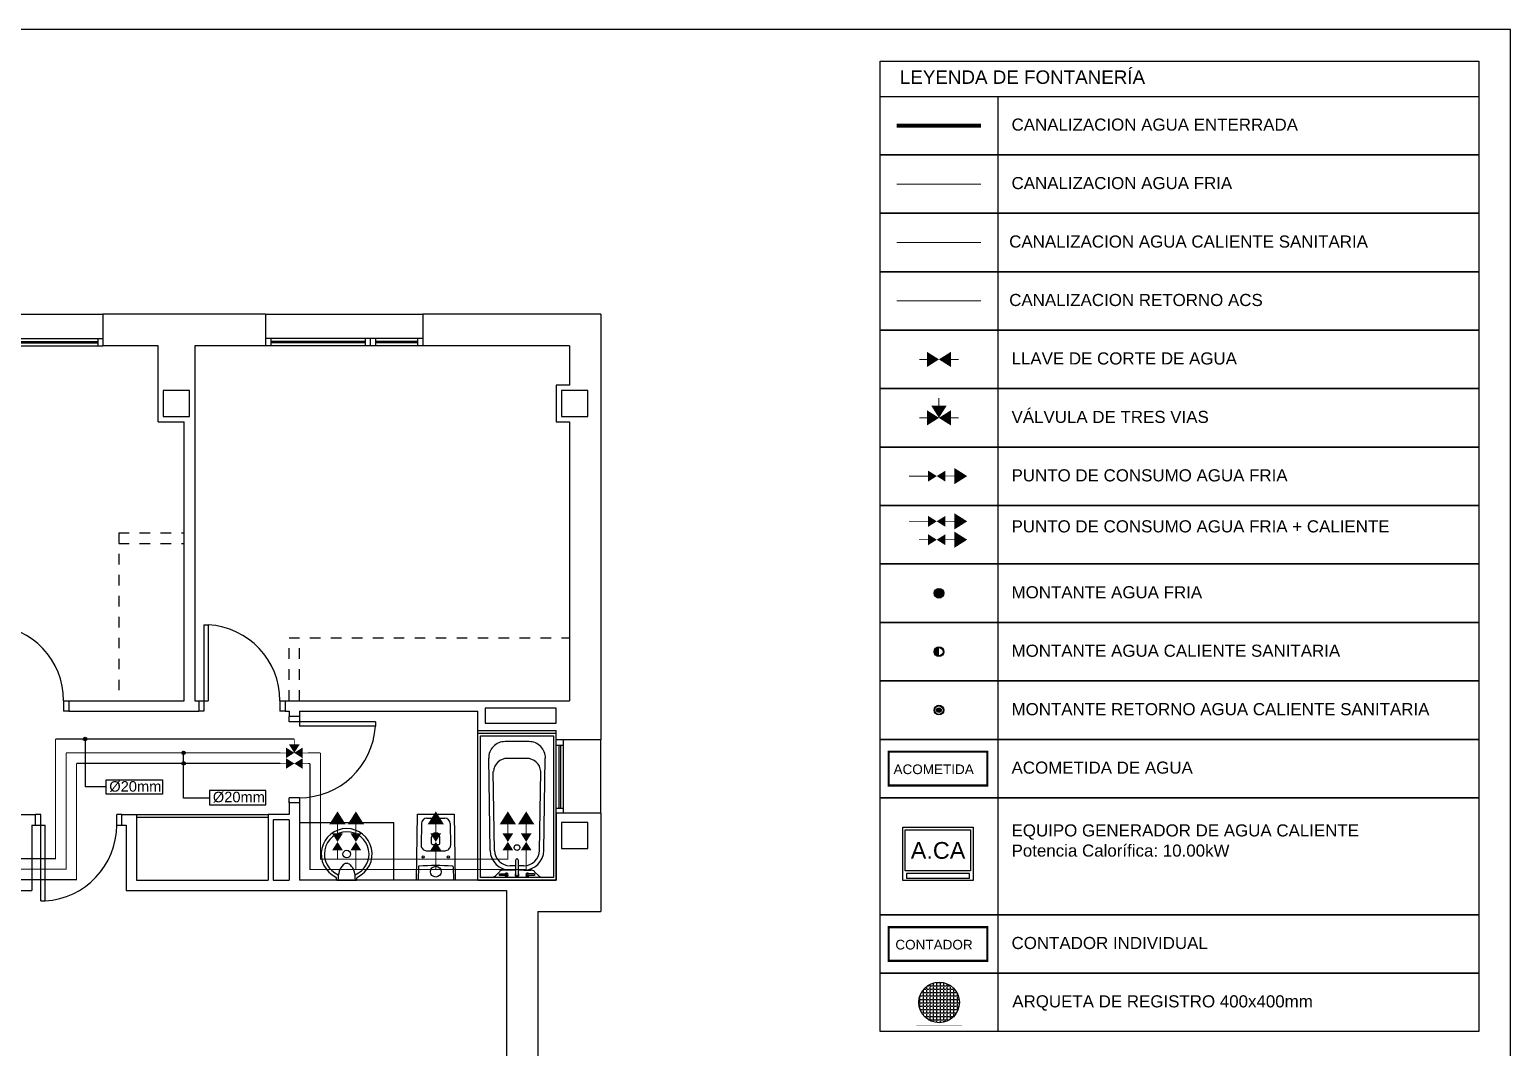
# Model space of a CAD drawing. Header units: millimetres. Extents: x 441156 to 441876, y 4514765 to 4515211.
# Drawn here: x 441448.98 to 441463.11, y 4515176.88 to 4515186.58 of the extents above; entities that cross this region are included whole.
import ezdxf

# ---------------------------------------------------------------- set-up
doc = ezdxf.new("R2010")
doc.units = ezdxf.units.MM
for name, pattern in [('CONTINUA', [0]), ('DASHED', [0.75, 0.5, -0.25]), ('RAYITAS', [0.375, 0.25, -0.125])]:
    doc.linetypes.add(name, pattern=pattern)
doc.layers.add('01_cartela', color=6, linetype='Continuous', plot=False)
for name, color, linetype in [('01_mono PRIMERA', 2, 'Continuous'), ('01_proyección', 4, 'RAYITAS'), ('01_textos', 7, 'Continuous'), ('CALEFAC_NOTAS', 7, 'Continuous'), ('INGIN CLIMATIZACION TEXTO', 7, 'Continuous'), ('INGIN FONTANERIA ACS', 10, 'Continuous'), ('INGIN FONTANERIA AGUA FRIA', 150, 'Continuous'), ('INGIN FONTANERIA MAQUINAS', 7, 'Continuous'), ('INGIN FONTANERIA TEXTO', 7, 'Continuous'), ('INGIN SANEAMIENTO TEXTO', 7, 'Continuous'), ('INGIN TEXTO', 7, 'Continuous')]:
    doc.layers.add(name, color=color, linetype=linetype)
doc.styles.add('Estilo1', font='swissel.ttf')
doc.styles.add('NIEVES2', font='sanss___.ttf')

# ---------------------------------------------------------------- blocks, each defined once
blk = doc.blocks.new('A$C065C7C63')
at = {"layer": '01_mono PRIMERA', "color": 254}
for p, q in [((12.057, 13.1, 0), (13.557, 13.1, 0)), ((15.107, 13.1, 0), (13.557, 13.1, 0)), ((13.557, 13.1, 0), (13.557, 12.8, 0)), ((15.107, 13.1, 0), (15.107, 12.8, 0)), ((15.107, 13.1, 0), (16.607, 13.1, 0)), ((16.607, 13.1, 0), (16.607, 12.8, 0)), ((18.307, 13.1, 0), (16.607, 13.1, 0)), ((18.307, 13.1, 0), (18.307, 9.042, 0)), ((12.057, 12.87, 0), (13.557, 12.87, 0)), ((13.507, 12.87, 0), (13.507, 12.8, 0)), ((16.607, 12.87, 0), (15.107, 12.87, 0)), ((15.157, 12.87, 0), (15.157, 12.8, 0)), ((16.057, 12.87, 0), (16.057, 12.8, 0)), ((16.107, 12.87, 0), (16.107, 12.8, 0)), ((16.157, 12.87, 0), (16.157, 12.8, 0)), ((16.557, 12.87, 0), (16.557, 12.8, 0)), ((12.057, 12.8, 0), (13.557, 12.8, 0)), ((12.607, 12.842, 0), (13.507, 12.842, 0)), ((12.607, 12.828, 0), (13.507, 12.828, 0)), ((14.082, 12.8, 0), (13.557, 12.8, 0)), ((14.082, 12.075, 0), (14.082, 12.8, 0)), ((14.432, 12.8, 0), (14.432, 9.415, 0)), ((15.107, 12.8, 0), (14.432, 12.8, 0)), ((16.607, 12.8, 0), (15.107, 12.8, 0)), ((16.057, 12.842, 0), (15.157, 12.842, 0)), ((16.057, 12.828, 0), (15.157, 12.828, 0)), ((16.557, 12.842, 0), (16.157, 12.842, 0)), ((16.557, 12.828, 0), (16.157, 12.828, 0)), ((18.007, 12.8, 0), (16.607, 12.8, 0)), ((18.007, 12.8, 0), (18.007, 12.425, 0)), ((14.332, 9.415, 0), (14.332, 12.075, 0)), ((18.007, 12.075, 0), (18.007, 9.415, 0)), ((14.52, 10.139, 0), (14.562, 10.139, 0)), ((14.52, 10.139, 0), (14.52, 9.315, 0)), ((14.562, 10.139, 0), (14.562, 9.415, 0)), ((13.181, 9.415, 0), (13.231, 9.415, 0)), ((13.181, 9.415, 0), (13.181, 9.315, 0)), ((13.231, 9.415, 0), (14.332, 9.415, 0)), ((13.231, 9.415, 0), (13.231, 9.315, 0)), ((14.432, 9.415, 0), (14.47, 9.415, 0)), ((14.47, 9.415, 0), (14.47, 9.315, 0)), ((14.47, 9.415, 0), (14.562, 9.415, 0)), ((15.245, 9.415, 0), (15.295, 9.415, 0)), ((15.245, 9.415, 0), (15.245, 9.315, 0)), ((15.295, 9.415, 0), (18.007, 9.415, 0)), ((15.295, 9.415, 0), (15.295, 9.315, 0)), ((13.231, 9.315, 0), (13.181, 9.315, 0)), ((13.231, 9.315, 0), (14.47, 9.315, 0)), ((14.52, 9.315, 0), (14.47, 9.315, 0)), ((15.295, 9.315, 0), (15.245, 9.315, 0)), ((15.295, 9.315, 0), (15.332, 9.315, 0)), ((15.332, 9.315, 0), (15.332, 9.265, 0)), ((15.432, 9.265, 0), (15.332, 9.265, 0)), ((15.332, 9.215, 0), (15.332, 9.265, 0)), ((16.156, 9.215, 0), (15.332, 9.215, 0)), ((15.432, 9.315, 0), (17.132, 9.315, 0)), ((15.432, 9.315, 0), (15.432, 9.265, 0)), ((15.432, 9.265, 0), (15.432, 9.173, 0)), ((16.156, 9.215, 0), (16.156, 9.173, 0)), ((17.132, 9.13, 0), (17.132, 9.315, 0)), ((16.156, 9.173, 0), (15.432, 9.173, 0)), ((17.132, 9.105, 0), (17.132, 9.13, 0)), ((17.132, 9.13, 0), (17.882, 9.13, 0)), ((17.132, 9.105, 0), (17.132, 9.13, 0)), ((17.132, 7.705, 0), (17.132, 9.105, 0)), ((17.132, 9.105, 0), (17.882, 9.105, 0)), ((17.158, 7.731, 0), (17.158, 9.079, 0)), ((17.158, 9.079, 0), (17.856, 9.079, 0)), ((17.856, 9.079, 0), (17.856, 7.731, 0)), ((17.882, 9.042, 0), (17.882, 9.13, 0)), ((17.882, 7.705, 0), (17.882, 9.105, 0)), ((18.307, 9.042, 0), (17.882, 9.042, 0)), ((17.882, 8.342, 0), (17.882, 9.042, 0)), ((17.952, 8.342, 0), (17.952, 9.042, 0)), ((18.307, 8.342, 0), (18.307, 9.042, 0)), ((17.622, 9.025, 0), (17.393, 9.025, 0)), ((17.882, 8.992, 0), (17.952, 8.992, 0)), ((17.91, 8.392, 0), (17.91, 8.992, 0)), ((17.924, 8.392, 0), (17.924, 8.992, 0)), ((17.252, 7.987, 0), (17.237, 8.867, 0)), ((17.598, 8.865, 0), (17.417, 8.865, 0)), ((17.763, 7.987, 0), (17.777, 8.867, 0)), ((17.293, 7.988, 0), (17.281, 8.739, 0)), ((17.721, 7.988, 0), (17.733, 8.739, 0)), ((15.332, 8.44, 0), (15.332, 8.49, 0)), ((15.432, 8.49, 0), (15.332, 8.49, 0)), ((15.432, 8.49, 0), (15.432, 8.44, 0)), ((15.332, 8.455, 0), (15.332, 8.33, 0)), ((15.432, 8.44, 0), (15.332, 8.44, 0)), ((15.432, 8.455, 0), (15.432, 7.705, 0)), ((17.882, 8.392, 0), (17.952, 8.392, 0)), ((18.307, 8.342, 0), (17.882, 8.342, 0)), ((17.882, 8.342, 0), (17.882, 7.705, 0)), ((18.307, 8.342, 0), (18.307, 7.405, 0)), ((10.007, 8.33, 0), (12.913, 8.33, 0)), ((12.877, 8.23, 0), (12.913, 8.23, 0)), ((12.877, 8.23, 0), (12.877, 7.605, 0)), ((12.913, 8.23, 0), (12.913, 8.33, 0)), ((12.963, 8.33, 0), (12.913, 8.33, 0)), ((12.913, 8.23, 0), (13.005, 8.23, 0)), ((12.963, 7.506, 0), (12.963, 8.33, 0)), ((13.005, 7.506, 0), (13.005, 8.23, 0)), ((13.738, 8.33, 0), (13.688, 8.33, 0)), ((13.688, 8.23, 0), (13.688, 8.33, 0)), ((13.688, 8.23, 0), (13.738, 8.23, 0)), ((13.738, 8.33, 0), (13.877, 8.33, 0)), ((13.738, 8.23, 0), (13.738, 8.33, 0)), ((13.738, 8.23, 0), (13.777, 8.23, 0)), ((13.777, 8.23, 0), (13.777, 7.605, 0)), ((13.877, 8.33, 0), (13.877, 7.705, 0)), ((13.877, 8.33, 0), (15.132, 8.33, 0)), ((13.877, 8.305, 0), (15.132, 8.305, 0)), ((15.332, 8.33, 0), (15.132, 8.33, 0)), ((15.132, 8.33, 0), (15.132, 7.705, 0)), ((15.332, 8.28, 0), (15.182, 8.28, 0)), ((15.182, 8.28, 0), (15.182, 7.705, 0)), ((15.332, 8.28, 0), (15.332, 7.705, 0)), ((15.432, 8.255, 0), (16.332, 8.255, 0)), ((16.332, 7.705, 0), (16.332, 8.255, 0)), ((16.596, 8.246, 0), (16.593, 8.036, 0)), ((16.646, 8.295, 0), (16.819, 8.295, 0)), ((16.869, 8.246, 0), (16.872, 8.036, 0)), ((16.692, 8.055, 0), (16.692, 8.115, 0)), ((16.772, 8.055, 0), (16.772, 8.115, 0)), ((16.643, 7.985, 0), (16.822, 7.985, 0)), ((16.702, 8.045, 0), (16.762, 8.045, 0)), ((15.897, 7.862, 0), (15.867, 7.862, 0)), ((16.566, 7.832, 0), (16.564, 7.705, 0)), ((16.898, 7.832, 0), (16.9, 7.705, 0)), ((17.341, 7.785, 0), (17.301, 7.746, 0)), ((17.441, 7.8, 0), (17.376, 7.8, 0)), ((17.494, 7.842, 0), (17.441, 7.842, 0)), ((17.494, 7.8, 0), (17.441, 7.8, 0)), ((17.494, 7.893, 0), (17.494, 7.755, 0)), ((17.52, 7.755, 0), (17.52, 7.893, 0)), ((17.573, 7.842, 0), (17.52, 7.842, 0)), ((17.573, 7.8, 0), (17.52, 7.8, 0)), ((17.573, 7.8, 0), (17.639, 7.8, 0)), ((17.674, 7.785, 0), (17.714, 7.746, 0)), ((13.877, 7.705, 0), (15.132, 7.705, 0)), ((15.182, 7.705, 0), (15.332, 7.705, 0)), ((17.882, 7.705, 0), (15.432, 7.705, 0)), ((15.786, 7.707, 0), (15.786, 7.722, 0)), ((15.788, 7.705, 0), (15.976, 7.705, 0)), ((15.979, 7.707, 0), (15.978, 7.722, 0)), ((17.132, 7.705, 0), (17.882, 7.705, 0)), ((17.856, 7.731, 0), (17.158, 7.731, 0)), ((17.341, 7.763, 0), (17.407, 7.763, 0)), ((17.341, 7.748, 0), (17.341, 7.763, 0)), ((17.407, 7.748, 0), (17.341, 7.748, 0)), ((17.673, 7.763, 0), (17.607, 7.763, 0)), ((17.673, 7.748, 0), (17.607, 7.748, 0)), ((17.673, 7.763, 0), (17.673, 7.748, 0)), ((12.327, 7.605, 0), (12.877, 7.605, 0)), ((12.963, 7.506, 0), (13.005, 7.506, 0)), ((13.777, 7.605, 0), (17.407, 7.605, 0)), ((17.707, 7.405, 0), (17.707, 4.63, 0)), ((17.707, 7.405, 0), (18.307, 7.405, 0))]:
    blk.add_line(p, q, dxfattribs=at)
for points in [[(14.132, 12.125), (14.382, 12.125), (14.382, 12.375), (14.132, 12.375), (14.132, 12.125), (14.132, 12.125)], [(18.007, 12.425), (17.882, 12.425), (17.882, 12.075)], [(14.082, 12.075), (14.332, 12.075)], [(17.882, 12.075), (18.007, 12.075)], [(17.407, 7.605), (17.407, 5.055), (17.282, 5.055), (17.282, 4.93), (16.107, 4.93)]]:
    blk.add_lwpolyline(points, dxfattribs=at)
for points in [[(17.932, 12.125), (18.182, 12.125), (18.182, 12.375), (17.932, 12.375), (17.932, 12.125)], [(17.932, 8.005), (18.182, 8.005), (18.182, 8.255), (17.932, 8.255), (17.932, 8.005)]]:
    blk.add_lwpolyline(points, close=True, dxfattribs=at)
at = {"layer": '01_mono PRIMERA', "color": 254, "elevation": 0}
blk.add_lwpolyline([(17.882, 9.345), (17.202, 9.345), (17.202, 9.2), (17.882, 9.2)], close=True, dxfattribs=at)
at = {"layer": '01_mono PRIMERA', "color": 254, "elevation": 0, "flags": 128}
blk.add_lwpolyline([(16.551, 7.705, -0.414214), (16.547, 7.709), (16.547, 7.71), (16.557, 8.331, -0.436396), (16.561, 8.335), (16.903, 8.335, -0.436396), (16.907, 8.331), (16.917, 7.71), (16.917, 7.709, -0.414214), (16.913, 7.705)], format="xyb", close=True, dxfattribs=at)
at = {"layer": '01_mono PRIMERA', "color": 254}
for centre, radius in [((15.882, 7.953, 0), 0.036), ((16.612, 7.925, 0), 0.01), ((16.852, 7.925, 0), 0.01), ((17.507, 8.015, 0), 0.0275), ((16.732, 7.785, 0), 0.051)]:
    blk.add_circle(centre, radius, dxfattribs=at)
for centre, radius, start, end in [((12.456, 9.415, 0), 0.725, 0, 86.7242), ((14.52, 9.415, 0), 0.725, 0, 86.7242), ((15.432, 9.215, 0), 0.725, 270, 356.7242), ((17.391, 8.871, 0), 0.154, 89.317, 181.6763), ((17.624, 8.871, 0), 0.154, 358.3237, 90.683), ((17.414, 8.733, 0), 0.132, 88.598, 177.0747), ((17.601, 8.733, 0), 0.132, 2.9253, 91.402), ((12.963, 8.23, 0), 0.725, 273.2758, 360), ((15.882, 7.953, 0), 0.243, 294.8749, 245.1251), ((16.646, 8.245, 0), 0.05, 90, 179.076), ((16.819, 8.245, 0), 0.05, 0.924, 90), ((15.882, 7.953, 0), 0.213, 291.9436, 247.9344), ((16.732, 8.115, 0), 0.04, 0, 180), ((16.702, 8.055, 0), 0.01, 180, 270), ((16.762, 8.055, 0), 0.01, 270, 0), ((16.643, 8.035, 0), 0.05, 179.076, 270), ((16.822, 8.035, 0), 0.05, 270, 0.924), ((17.441, 7.99, 0), 0.19, 180.9751, 270), ((17.441, 7.99, 0), 0.148, 180.921, 270), ((17.573, 7.99, 0), 0.148, 270, 359.1455), ((17.573, 7.99, 0), 0.19, 270, 359.0868), ((16.078, 7.708, 0), 0.279, 163.1835, 180.617), ((15.947, 7.747, 0), 0.143, 134.3044, 163.1835), ((15.882, 7.814, 0), 0.0498, 107.4096, 134.3044), ((15.882, 7.814, 0), 0.0498, 45.6956, 72.0468), ((15.817, 7.747, 0), 0.143, 16.8165, 45.6956), ((15.686, 7.708, 0), 0.279, 359.383, 16.8165), ((16.573, 7.832, 0), 0.007, 93.0641, 179.076), ((16.732, 4.861, 0), 2.982, 86.9359, 93.0641), ((16.891, 7.832, 0), 0.007, 0.924, 86.9359), ((17.376, 7.75, 0), 0.05, 90, 134.8463), ((17.407, 7.755, 0), 0.017, 206.179, 153.821), ((17.607, 7.755, 0), 0.017, 26.179, 333.821), ((17.639, 7.75, 0), 0.05, 45, 90), ((15.773, 7.721, 0), 0.0128, 3.786, 59.4709), ((15.788, 7.708, 0), 0.0027, 186.6841, 270), ((15.976, 7.708, 0), 0.0027, 270, 353.3159), ((15.991, 7.721, 0), 0.0128, 120.5291, 176.214), ((17.265, 7.781, 0), 0.05, 270, 315.0092), ((17.407, 7.755, 0), 0.0075, 270, 90), ((17.507, 7.755, 0), 0.019, 133.1736, 46.8264), ((17.507, 7.755, 0), 0.013, 180, 360), ((17.607, 7.755, 0), 0.0075, 90, 270), ((17.749, 7.781, 0), 0.05, 225.0032, 270)]:
    blk.add_arc(centre, radius, start, end, dxfattribs=at)
blk.add_ellipse((17.507, 7.893, 0), major_axis=(0.013, 0), ratio=0.955769, start_param=0, end_param=3.141593, dxfattribs=at)
at = {"layer": '01_proyección', "color": 120, "ltscale": 0.25}
for p, q in [((13.707, 11.015, 0), (14.332, 11.015, 0)), ((13.707, 11.015, 0), (13.707, 9.43, 0)), ((13.707, 10.915, 0), (14.332, 10.915, 0)), ((15.332, 10.015, 0), (18.007, 10.015, 0)), ((15.332, 9.415, 0), (15.332, 10.015, 0)), ((15.432, 9.415, 0), (15.432, 10.015, 0))]:
    blk.add_line(p, q, dxfattribs=at)
blk = doc.blocks.new('MONTANTE AF')
at = {"layer": 'INGIN FONTANERIA AGUA FRIA', "ltscale": 0.01}
h = blk.add_hatch(color=256, dxfattribs=at)
h.dxf.hatch_style = 1
edge = h.paths.add_edge_path()
edge.add_arc((52.455, 53.384), 0.222, 0, 360)
edge = h.paths.add_edge_path(flags=17)
edge.add_arc((52.455, 53.384), 0.192, 0, 360)
h = blk.add_hatch(color=256, dxfattribs=at)
h.dxf.hatch_style = 1
edge = h.paths.add_edge_path()
edge.add_arc((52.455, 53.384), 0.192, 0, 360)
for radius in [0.222, 0.192]:
    blk.add_circle((52.455, 53.384), radius, dxfattribs=at)
blk = doc.blocks.new('MONTANTE ACS')
at = {"layer": 'INGIN FONTANERIA ACS', "ltscale": 0.01}
h = blk.add_hatch(color=256, dxfattribs=at)
h.dxf.hatch_style = 1
edge = h.paths.add_edge_path()
edge.add_arc((52.455, 52.184), 0.222, 0, 360)
edge = h.paths.add_edge_path(flags=17)
edge.add_arc((52.455, 52.184), 0.192, 0, 360)
h = blk.add_hatch(color=256, dxfattribs=at)
h.dxf.hatch_style = 1
edge = h.paths.add_edge_path()
edge.add_line((52.455, 51.992), (52.455, 52.376))
edge.add_arc((52.455, 52.184), 0.192, 90, 270)
for radius in [0.222, 0.192]:
    blk.add_circle((52.455, 52.184), radius, dxfattribs=at)
blk = doc.blocks.new('MONTANTE RACS')
at = {"layer": 'INGIN FONTANERIA ACS', "ltscale": 0.01}
h = blk.add_hatch(color=86, dxfattribs=at)
h.dxf.hatch_style = 1
edge = h.paths.add_edge_path()
edge.add_arc((52.455, 50.984), 0.222, 0, 360)
edge = h.paths.add_edge_path(flags=17)
edge.add_arc((52.455, 50.984), 0.192, 0, 360)
h = blk.add_hatch(color=86, dxfattribs=at)
h.dxf.hatch_style = 1
edge = h.paths.add_edge_path()
edge.add_arc((52.455, 50.984), 0.105, 0, 360)
at = {"layer": 'INGIN FONTANERIA ACS', "color": 86, "ltscale": 0.01}
for radius in [0.222, 0.192, 0.105]:
    blk.add_circle((52.455, 50.984), radius, dxfattribs=at)
blk = doc.blocks.new('LLAVE DE CORTE')
at = {"layer": 'INGIN FONTANERIA AGUA FRIA'}
h = blk.add_hatch(color=256, dxfattribs=at)
h.dxf.hatch_style = 1
h.paths.add_polyline_path([(52.208, 49.627), (52.208, 49.94), (52.455, 49.784)])
h = blk.add_hatch(color=256, dxfattribs=at)
h.dxf.hatch_style = 1
h.paths.add_polyline_path([(52.703, 49.627), (52.703, 49.94), (52.455, 49.784)])
at = {"layer": 'INGIN FONTANERIA AGUA FRIA', "ltscale": 0.01}
for points, const_width in [([(52.208, 49.627), (52.208, 49.94), (52.455, 49.784), (52.208, 49.627)], 0.0015), ([(52.703, 49.627), (52.703, 49.94), (52.455, 49.784), (52.703, 49.627)], 0.0015), ([(52.208, 49.784), (52.05, 49.784)], 0.02), ([(52.703, 49.784), (52.861, 49.784)], 0.02)]:
    blk.add_lwpolyline(points, dxfattribs=dict(at, const_width=const_width))
blk = doc.blocks.new('3 VIAS')
at = {"layer": 'INGIN FONTANERIA ACS'}
h = blk.add_hatch(color=256, dxfattribs=at)
h.dxf.hatch_style = 1
h.paths.add_polyline_path([(52.208, 48.427), (52.208, 48.74), (52.455, 48.584)])
h = blk.add_hatch(color=256, dxfattribs=at)
h.dxf.hatch_style = 1
h.paths.add_polyline_path([(52.612, 48.832), (52.299, 48.832), (52.455, 48.584)])
h = blk.add_hatch(color=256, dxfattribs=at)
h.dxf.hatch_style = 1
h.paths.add_polyline_path([(52.703, 48.427), (52.703, 48.74), (52.455, 48.584)])
at = {"layer": 'INGIN FONTANERIA ACS', "ltscale": 0.01}
for points, const_width in [([(52.456, 48.832), (52.456, 48.99)], 0.02), ([(52.208, 48.427), (52.208, 48.74), (52.455, 48.584), (52.208, 48.427)], 0.0015), ([(52.612, 48.832), (52.299, 48.832), (52.455, 48.584), (52.612, 48.832)], 0.0015), ([(52.703, 48.427), (52.703, 48.74), (52.455, 48.584), (52.703, 48.427)], 0.0015), ([(52.208, 48.584), (52.05, 48.584)], 0.02), ([(52.703, 48.584), (52.861, 48.584)], 0.02)]:
    blk.add_lwpolyline(points, dxfattribs=dict(at, const_width=const_width))
blk = doc.blocks.new('ARQUETA REGISTRO')
at = {"layer": 'INGIN FONTANERIA AGUA FRIA'}
h = blk.add_hatch(dxfattribs=at)
h.set_pattern_fill('ANGLE', color=256, scale=0.01)
h.set_pattern_definition([(0, (0, 0), (0, 0.06985), [0.0508, -0.01905]), (90, (0, 0), (-0.06985, 4e-18), [0.0508, -0.01905])])
edge = h.paths.add_edge_path()
edge.add_arc((52.458, 47.384), 0.416, 0, 360)
at = {"layer": 'INGIN FONTANERIA AGUA FRIA', "ltscale": 0.01, "const_width": 0.0015}
for points in [[(51.958, 47.884), (52.958, 47.884), (52.958, 46.884), (51.958, 46.884)], [(51.99, 47.852), (52.927, 47.852), (52.927, 46.916), (51.99, 46.916)]]:
    blk.add_lwpolyline(points, close=True, dxfattribs=at)
at = {"layer": 'INGIN FONTANERIA AGUA FRIA', "ltscale": 0.05}
blk.add_circle((52.458, 47.384), 0.416, dxfattribs=at)
blk = doc.blocks.new('CALDERA')
at = {"layer": 'INGIN FONTANERIA MAQUINAS', "color": 5}
for points in [[(2.515, 32.478), (2.515, 32.86), (3.021, 32.86), (3.021, 32.478), (2.515, 32.478)], [(2.534, 32.546), (2.534, 32.842), (3.003, 32.842), (3.003, 32.546)], [(3.003, 32.546), (2.534, 32.546)]]:
    blk.add_lwpolyline(points, dxfattribs=at)
blk.add_lwpolyline([(2.542, 32.494), (2.995, 32.494), (2.995, 32.527), (2.542, 32.527)], close=True, dxfattribs=at)
at = {"layer": 'INGIN FONTANERIA MAQUINAS', "color": 5, "style": 'NIEVES2'}
blk.add_text('A.CA', height=0.1205, dxfattribs=at).set_placement((2.573, 32.633))

msp = doc.modelspace()

# ---------------------------------------------------------------- hatches: boundary and pattern name
at = {"layer": 'INGIN CLIMATIZACION TEXTO', "linetype": 'Continuous', "ltscale": 0.5}
h = msp.add_hatch(color=2, dxfattribs=at)
edge = h.paths.add_edge_path()
edge.add_arc((441449.51278758, 4515179.81559147), 0.016875, 0, 360)
h = msp.add_hatch(color=2, dxfattribs=at)
edge = h.paths.add_edge_path()
edge.add_arc((441450.45280908, 4515179.68357351), 0.016875, 0, 360)
h = msp.add_hatch(color=2, dxfattribs=at)
edge = h.paths.add_edge_path()
edge.add_arc((441450.45280908, 4515179.58357351), 0.016875, 0, 360)
at = {"layer": 'INGIN FONTANERIA AGUA FRIA'}
h = msp.add_hatch(color=256, dxfattribs=at)
h.dxf.hatch_style = 1
h.paths.add_polyline_path([(441457.8053005, 4515182.24517363), (441457.8053005, 4515182.39979637), (441457.92767404, 4515182.32268883)])
h = msp.add_hatch(color=256, dxfattribs=at)
h.dxf.hatch_style = 1
h.paths.add_polyline_path([(441457.55619166, 4515182.27094408), (441457.55619166, 4515182.37402591), (441457.63777403, 4515182.32262089)])
h = msp.add_hatch(color=256, dxfattribs=at)
h.dxf.hatch_style = 1
h.paths.add_polyline_path([(441457.71935639, 4515182.27094408), (441457.71935639, 4515182.37402591), (441457.63777403, 4515182.32262089)])
h = msp.add_hatch(color=256, dxfattribs=at)
h.dxf.hatch_style = 1
h.paths.add_polyline_path([(441457.55619166, 4515181.83954677), (441457.55619166, 4515181.94262859), (441457.63777403, 4515181.89122357)])
h = msp.add_hatch(color=256, dxfattribs=at)
h.dxf.hatch_style = 1
h.paths.add_polyline_path([(441457.71935639, 4515181.83954677), (441457.71935639, 4515181.94262859), (441457.63777403, 4515181.89122357)])
h = msp.add_hatch(color=256, dxfattribs=at)
h.dxf.hatch_style = 1
h.paths.add_polyline_path([(441457.8053005, 4515181.81377631), (441457.8053005, 4515181.96839905), (441457.92767404, 4515181.89129151)])
h = msp.add_hatch(color=10, dxfattribs=at)
h.dxf.hatch_style = 1
h.paths.add_polyline_path([(441457.55619166, 4515181.66432277), (441457.55619166, 4515181.7674046), (441457.63777403, 4515181.71599957)])
h = msp.add_hatch(color=10, dxfattribs=at)
h.dxf.hatch_style = 1
h.paths.add_polyline_path([(441457.71935639, 4515181.66432277), (441457.71935639, 4515181.7674046), (441457.63777403, 4515181.71599957)])
h = msp.add_hatch(color=10, dxfattribs=at)
h.dxf.hatch_style = 1
h.paths.add_polyline_path([(441457.8053005, 4515181.63855232), (441457.8053005, 4515181.79317506), (441457.92767404, 4515181.71606752)])
h = msp.add_hatch(color=10, dxfattribs=at)
h.dxf.hatch_style = 1
h.paths.add_polyline_path([(441451.84346142, 4515179.00229707), (441451.99808416, 4515179.00229707), (441451.92097662, 4515179.12467062)])
h = msp.add_hatch(color=256, dxfattribs=at)
h.dxf.hatch_style = 1
h.paths.add_polyline_path([(441452.01868542, 4515179.00229707), (441452.17330816, 4515179.00229707), (441452.09620062, 4515179.12467062)])
h = msp.add_hatch(color=256, dxfattribs=at)
h.dxf.hatch_style = 1
h.paths.add_polyline_path([(441452.78127725, 4515179.00229707), (441452.93589999, 4515179.00229707), (441452.85879245, 4515179.12467062)])
h = msp.add_hatch(color=10, dxfattribs=at)
h.dxf.hatch_style = 1
h.paths.add_polyline_path([(441453.46846142, 4515179.00229708), (441453.62308416, 4515179.00229708), (441453.54597662, 4515179.12467062)])
h = msp.add_hatch(color=256, dxfattribs=at)
h.dxf.hatch_style = 1
h.paths.add_polyline_path([(441453.64368542, 4515179.00229708), (441453.79830816, 4515179.00229708), (441453.72120062, 4515179.12467062)])
h = msp.add_hatch(color=10, dxfattribs=at)
h.dxf.hatch_style = 1
h.paths.add_polyline_path([(441451.86923188, 4515178.91635297), (441451.97231371, 4515178.91635297), (441451.92090868, 4515178.8347706)])
h = msp.add_hatch(color=256, dxfattribs=at)
h.dxf.hatch_style = 1
h.paths.add_polyline_path([(441452.04445587, 4515178.91635297), (441452.1475377, 4515178.91635297), (441452.09613267, 4515178.8347706)])
h = msp.add_hatch(color=256, dxfattribs=at)
h.dxf.hatch_style = 1
h.paths.add_polyline_path([(441452.80704771, 4515178.91635297), (441452.91012953, 4515178.91635297), (441452.85872451, 4515178.8347706)])
h = msp.add_hatch(color=10, dxfattribs=at)
h.dxf.hatch_style = 1
h.paths.add_polyline_path([(441453.49423188, 4515178.91635297), (441453.59731371, 4515178.91635297), (441453.54590868, 4515178.8347706)])
h = msp.add_hatch(color=256, dxfattribs=at)
h.dxf.hatch_style = 1
h.paths.add_polyline_path([(441453.66945587, 4515178.91635297), (441453.7725377, 4515178.91635297), (441453.72113267, 4515178.8347706)])
h = msp.add_hatch(color=10, dxfattribs=at)
h.dxf.hatch_style = 1
h.paths.add_polyline_path([(441451.86923188, 4515178.75318824), (441451.97231371, 4515178.75318824), (441451.92090868, 4515178.8347706)])
h = msp.add_hatch(color=256, dxfattribs=at)
h.dxf.hatch_style = 1
h.paths.add_polyline_path([(441452.04445587, 4515178.75318824), (441452.1475377, 4515178.75318824), (441452.09613267, 4515178.8347706)])
h = msp.add_hatch(color=256, dxfattribs=at)
h.dxf.hatch_style = 1
h.paths.add_polyline_path([(441452.80704771, 4515178.75318824), (441452.91012953, 4515178.75318824), (441452.85872451, 4515178.8347706)])
h = msp.add_hatch(color=10, dxfattribs=at)
h.dxf.hatch_style = 1
h.paths.add_polyline_path([(441453.49423188, 4515178.75318824), (441453.59731371, 4515178.75318824), (441453.54590868, 4515178.8347706)])
h = msp.add_hatch(color=256, dxfattribs=at)
h.dxf.hatch_style = 1
h.paths.add_polyline_path([(441453.66945587, 4515178.75318824), (441453.7725377, 4515178.75318824), (441453.72113267, 4515178.8347706)])

# ---------------------------------------------------------------- linework, layer by layer
at = {"layer": '01_cartela', "color": 3}
msp.add_lwpolyline([(441432.47255193, 4515186.58008588), (441432.47255193, 4515165.04506187), (441463.11053999, 4515165.04506187), (441463.11053999, 4515186.58008588)], close=True, dxfattribs=at)
at = {"layer": 'CALEFAC_NOTAS', "linetype": 'CONTINUA'}
msp.add_line((441457.09702478, 4515186.28008588), (441462.81053999, 4515186.28008588), dxfattribs=at)
at = {"layer": 'INGIN CLIMATIZACION TEXTO', "color": 2, "linetype": 'Continuous', "ltscale": 0.5}
for p, q in [((441449.51278758, 4515179.81559147, -0.00000053), (441449.51278758, 4515179.35857407, -0.00000053)), ((441450.45280908, 4515179.25216216, -0.00000053), (441450.45280908, 4515179.68357351, -0.00000053)), ((441449.71311498, 4515179.35857407, -0.00000053), (441449.51278758, 4515179.35857407, -0.00000053))]:
    msp.add_line(p, q, dxfattribs=at)
at = {"layer": 'INGIN CLIMATIZACION TEXTO', "color": 2, "linetype": 'Continuous', "ltscale": 0.5, "elevation": -0.00000053}
for points in [[(441450.24976029, 4515179.29083505), (441449.71311498, 4515179.29083505), (441449.71311498, 4515179.42631308), (441450.24976029, 4515179.42631308)], [(441450.7010618, 4515179.18942315), (441451.23770711, 4515179.18942315), (441451.23770711, 4515179.32490117), (441450.7010618, 4515179.32490117)]]:
    msp.add_lwpolyline(points, close=True, dxfattribs=at)
msp.add_lwpolyline([(441450.7010618, 4515179.25216216), (441450.45280908, 4515179.25216216)], dxfattribs=at)
at = {"layer": 'INGIN CLIMATIZACION TEXTO', "color": 2, "linetype": 'Continuous', "ltscale": 0.5}
for centre in [(441449.51278758, 4515179.81559147, -0.00000053), (441450.45280908, 4515179.68357351, -0.00000053), (441450.45280908, 4515179.58357351, -0.00000053)]:
    msp.add_circle(centre, 0.016875, dxfattribs=at)
at = {"layer": 'INGIN FONTANERIA ACS', "linetype": 'CONTINUA', "ltscale": 3, "const_width": 0.01}
msp.add_lwpolyline([(441457.25660917, 4515184.55028528), (441458.06099962, 4515184.55028528)], dxfattribs=at)
at = {"layer": 'INGIN FONTANERIA ACS', "color": 86, "linetype": 'CONTINUA', "ltscale": 3, "const_width": 0.01}
msp.add_lwpolyline([(441457.25660917, 4515183.99286352), (441458.06099962, 4515183.99286352)], dxfattribs=at)
at = {"layer": 'INGIN FONTANERIA ACS', "color": 86, "linetype": 'CONTINUA', "ltscale": 3, "const_width": 0.01, "elevation": -0.00000053}
for points in [[(441448.61447106, 4515178.67432733), (441449.23094572, 4515178.67432733), (441449.23094572, 4515179.81559147)], [(441451.50872274, 4515179.81559147), (441449.23094572, 4515179.81559147)]]:
    msp.add_lwpolyline(points, dxfattribs=at)
at = {"layer": 'INGIN FONTANERIA ACS', "linetype": 'CONTINUA', "ltscale": 3, "const_width": 0.01, "elevation": -0.00000053}
for points in [[(441448.61447106, 4515178.57432733), (441449.33094572, 4515178.57432733), (441449.33094572, 4515179.68357351)], [(441451.37670478, 4515179.68357351), (441449.33094572, 4515179.68357351)], [(441451.64047242, 4515179.68357351), (441451.75858862, 4515179.68357351)]]:
    msp.add_lwpolyline(points, dxfattribs=at)
at = {"layer": 'INGIN FONTANERIA ACS', "linetype": 'CONTINUA', "ltscale": 3, "elevation": -0.00000053}
msp.add_lwpolyline([(441451.75858862, 4515179.68357351, 0.01, 0.01, 0), (441451.75858862, 4515178.67043465, 0.01, 0.01, 0), (441453.54577279, 4515178.67043465, 0.00723936, 0.00723936, 0), (441453.54577279, 4515178.75318824, 0.00723936, 0.00723936, 0)], format="xyseb", dxfattribs=at)
at = {"layer": 'INGIN FONTANERIA AGUA FRIA', "linetype": 'DASHED', "ltscale": 0.1, "const_width": 0.0375}
msp.add_lwpolyline([(441457.25660917, 4515185.66512881), (441458.06099962, 4515185.66512881)], dxfattribs=at)
at = {"layer": 'INGIN FONTANERIA AGUA FRIA', "ltscale": 0.01}
for points, const_width in [([(441457.25660917, 4515185.10770705), (441458.06099962, 4515185.10770705)], 0.01), ([(441457.8053005, 4515182.24517363), (441457.8053005, 4515182.39979637), (441457.92767404, 4515182.32268883), (441457.8053005, 4515182.24517363)], 0.00074113), ([(441457.55619166, 4515182.322485), (441457.37343808, 4515182.322485)], 0.0075), ([(441457.55619166, 4515182.27094408), (441457.55619166, 4515182.37402591), (441457.63777403, 4515182.32262089), (441457.55619166, 4515182.27094408)], 0.00049409), ([(441457.71935639, 4515182.27094408), (441457.71935639, 4515182.37402591), (441457.63777403, 4515182.32262089), (441457.71935639, 4515182.27094408)], 0.00049409), ([(441457.71935639, 4515182.322485), (441457.8053005, 4515182.322485)], 0.00723936), ([(441457.55619166, 4515181.89108768), (441457.37343808, 4515181.89108768)], 0.0075), ([(441457.55619166, 4515181.83954677), (441457.55619166, 4515181.94262859), (441457.63777403, 4515181.89122357), (441457.55619166, 4515181.83954677)], 0.00049409), ([(441457.71935639, 4515181.83954677), (441457.71935639, 4515181.94262859), (441457.63777403, 4515181.89122357), (441457.71935639, 4515181.83954677)], 0.00049409), ([(441457.71935639, 4515181.89108768), (441457.8053005, 4515181.89108768)], 0.00723936), ([(441457.8053005, 4515181.81377631), (441457.8053005, 4515181.96839905), (441457.92767404, 4515181.89129151), (441457.8053005, 4515181.81377631)], 0.00074113)]:
    msp.add_lwpolyline(points, dxfattribs=dict(at, const_width=const_width))
at = {"layer": 'INGIN FONTANERIA AGUA FRIA', "color": 10, "ltscale": 0.01}
for points, const_width in [([(441457.55619166, 4515181.71586369), (441457.46718808, 4515181.71586369)], 0.00723936), ([(441457.55619166, 4515181.66432277), (441457.55619166, 4515181.7674046), (441457.63777403, 4515181.71599957), (441457.55619166, 4515181.66432277)], 0.00049409), ([(441457.71935639, 4515181.66432277), (441457.71935639, 4515181.7674046), (441457.63777403, 4515181.71599957), (441457.71935639, 4515181.66432277)], 0.00049409), ([(441457.71935639, 4515181.71586369), (441457.8053005, 4515181.71586369)], 0.00723936), ([(441457.8053005, 4515181.63855232), (441457.8053005, 4515181.79317506), (441457.92767404, 4515181.71606752), (441457.8053005, 4515181.63855232)], 0.00074113)]:
    msp.add_lwpolyline(points, dxfattribs=dict(at, const_width=const_width))
at = {"layer": 'INGIN FONTANERIA AGUA FRIA', "const_width": 0.01, "elevation": -0.00000053}
for points in [[(441448.61447106, 4515178.47432733), (441449.43094572, 4515178.47432733), (441449.43094572, 4515179.58357351)], [(441451.37670478, 4515179.58357351), (441449.43094572, 4515179.58357351)], [(441451.37670478, 4515179.58181523), (441451.35849585, 4515179.58181523)], [(441451.64047242, 4515179.58181523), (441451.65858862, 4515179.58181523)]]:
    msp.add_lwpolyline(points, dxfattribs=at)
at = {"layer": 'INGIN FONTANERIA AGUA FRIA', "elevation": -0.00000053}
msp.add_lwpolyline([(441451.65858862, 4515179.58181523, 0.01, 0.01, 0), (441451.65858862, 4515178.57043465, 0.01, 0.01, 0), (441453.72099679, 4515178.57043465, 0.0075, 0.0075, 0), (441453.72099679, 4515178.75318824, 0.0075, 0.0075, 0)], format="xyseb", dxfattribs=at)
at = {"layer": 'INGIN FONTANERIA AGUA FRIA', "color": 10, "ltscale": 0.01, "elevation": -0.00000053}
for points, const_width in [([(441451.84346142, 4515179.00229707), (441451.99808416, 4515179.00229707), (441451.92097662, 4515179.12467062), (441451.84346142, 4515179.00229707)], 0.00074113), ([(441451.92077279, 4515178.91635297), (441451.92077279, 4515179.00229707)], 0.00723936), ([(441453.46846142, 4515179.00229708), (441453.62308416, 4515179.00229708), (441453.54597662, 4515179.12467062), (441453.46846142, 4515179.00229708)], 0.00074113), ([(441453.54577279, 4515178.91635297), (441453.54577279, 4515179.00229708)], 0.00723936), ([(441451.86923188, 4515178.91635297), (441451.97231371, 4515178.91635297), (441451.92090868, 4515178.8347706), (441451.86923188, 4515178.91635297)], 0.00049409), ([(441453.49423188, 4515178.91635297), (441453.59731371, 4515178.91635297), (441453.54590868, 4515178.8347706), (441453.49423188, 4515178.91635297)], 0.00049409), ([(441451.86923188, 4515178.75318824), (441451.97231371, 4515178.75318824), (441451.92090868, 4515178.8347706), (441451.86923188, 4515178.75318824)], 0.00049409), ([(441451.92077279, 4515178.75318824), (441451.92077279, 4515178.67043465)], 0.00723936), ([(441453.49423188, 4515178.75318824), (441453.59731371, 4515178.75318824), (441453.54590868, 4515178.8347706), (441453.49423188, 4515178.75318824)], 0.00049409)]:
    msp.add_lwpolyline(points, dxfattribs=dict(at, const_width=const_width))
at = {"layer": 'INGIN FONTANERIA AGUA FRIA', "ltscale": 0.01, "elevation": -0.00000053}
for points, const_width in [([(441452.01868542, 4515179.00229707), (441452.17330816, 4515179.00229707), (441452.09620062, 4515179.12467062), (441452.01868542, 4515179.00229707)], 0.00074113), ([(441452.09599679, 4515178.91635297), (441452.09599679, 4515179.00229707)], 0.00723936), ([(441452.78127725, 4515179.00229707), (441452.93589999, 4515179.00229707), (441452.85879245, 4515179.12467062), (441452.78127725, 4515179.00229707)], 0.00074113), ([(441452.85858862, 4515178.91635297), (441452.85858862, 4515179.00229707)], 0.00723936), ([(441453.64368542, 4515179.00229708), (441453.79830816, 4515179.00229708), (441453.72120062, 4515179.12467062), (441453.64368542, 4515179.00229708)], 0.00074113), ([(441453.72099679, 4515178.91635297), (441453.72099679, 4515179.00229708)], 0.00723936), ([(441452.04445587, 4515178.91635297), (441452.1475377, 4515178.91635297), (441452.09613267, 4515178.8347706), (441452.04445587, 4515178.91635297)], 0.00049409), ([(441452.80704771, 4515178.91635297), (441452.91012953, 4515178.91635297), (441452.85872451, 4515178.8347706), (441452.80704771, 4515178.91635297)], 0.00049409), ([(441453.66945587, 4515178.91635297), (441453.7725377, 4515178.91635297), (441453.72113267, 4515178.8347706), (441453.66945587, 4515178.91635297)], 0.00049409), ([(441452.04445587, 4515178.75318824), (441452.1475377, 4515178.75318824), (441452.09613267, 4515178.8347706), (441452.04445587, 4515178.75318824)], 0.00049409), ([(441452.09599679, 4515178.75318824), (441452.09599679, 4515178.57043465)], 0.0075), ([(441452.80704771, 4515178.75318824), (441452.91012953, 4515178.75318824), (441452.85872451, 4515178.8347706), (441452.80704771, 4515178.75318824)], 0.00049409), ([(441452.85858862, 4515178.75318824), (441452.85858862, 4515178.57043465)], 0.0075), ([(441453.66945587, 4515178.75318824), (441453.7725377, 4515178.75318824), (441453.72113267, 4515178.8347706), (441453.66945587, 4515178.75318824)], 0.00049409)]:
    msp.add_lwpolyline(points, dxfattribs=dict(at, const_width=const_width))
at = {"layer": 'INGIN FONTANERIA MAQUINAS', "ltscale": 0.01, "const_width": 0.02041832}
for points in [[(441457.17895268, 4515179.3728563), (441458.11959932, 4515179.3728563), (441458.11959932, 4515179.69412255), (441457.17895268, 4515179.69412255)], [(441457.17895268, 4515177.70059101), (441458.11959932, 4515177.70059101), (441458.11959932, 4515178.02185726), (441457.17895268, 4515178.02185726)]]:
    msp.add_lwpolyline(points, close=True, dxfattribs=at)
at = {"layer": 'INGIN FONTANERIA TEXTO', "ltscale": 0.01}
msp.add_line((441458.22058401, 4515185.94383969), (441458.22058401, 4515177.02509149), dxfattribs=at)
at = {"layer": 'INGIN FONTANERIA TEXTO', "linetype": 'CONTINUA'}
msp.add_lwpolyline([(441462.81053999, 4515186.28008588), (441462.81053999, 4515177.02509149), (441457.09702478, 4515177.02509149), (441457.09702478, 4515186.28008588)], dxfattribs=at)
at = {"layer": 'INGIN TEXTO', "ltscale": 0.01}
for points in [[(441462.81053999, 4515185.38641793), (441457.09702478, 4515185.38641793), (441457.09702478, 4515185.94383969), (441462.81053999, 4515185.94383969)], [(441462.81053999, 4515184.82899617), (441457.09702478, 4515184.82899617), (441457.09702478, 4515185.38641793), (441462.81053999, 4515185.38641793)], [(441462.81053999, 4515184.2715744), (441457.09702478, 4515184.2715744), (441457.09702478, 4515184.82899617), (441462.81053999, 4515184.82899617)], [(441462.81053999, 4515183.71415264), (441457.09702478, 4515183.71415264), (441457.09702478, 4515184.2715744), (441462.81053999, 4515184.2715744)], [(441462.81053999, 4515183.15673088), (441457.09702478, 4515183.15673088), (441457.09702478, 4515183.71415264), (441462.81053999, 4515183.71415264)], [(441462.81053999, 4515182.59930912), (441457.09702478, 4515182.59930912), (441457.09702478, 4515183.15673088), (441462.81053999, 4515183.15673088)], [(441462.81053999, 4515182.04188735), (441457.09702478, 4515182.04188735), (441457.09702478, 4515182.59930912), (441462.81053999, 4515182.59930912)], [(441462.81053999, 4515181.48446559), (441457.09702478, 4515181.48446559), (441457.09702478, 4515182.04188735), (441462.81053999, 4515182.04188735)], [(441462.81053999, 4515180.92704383), (441457.09702478, 4515180.92704383), (441457.09702478, 4515181.48446559), (441462.81053999, 4515181.48446559)], [(441462.81053999, 4515180.36962206), (441457.09702478, 4515180.36962206), (441457.09702478, 4515180.92704383), (441462.81053999, 4515180.92704383)], [(441462.81053999, 4515179.8122003), (441457.09702478, 4515179.8122003), (441457.09702478, 4515180.36962206), (441462.81053999, 4515180.36962206)], [(441462.81053999, 4515179.25477854), (441457.09702478, 4515179.25477854), (441457.09702478, 4515179.8122003), (441462.81053999, 4515179.8122003)], [(441462.81053999, 4515178.13993502), (441457.09702478, 4515178.13993502), (441457.09702478, 4515179.25477854), (441462.81053999, 4515179.25477854)], [(441462.81053999, 4515177.58251325), (441457.09702478, 4515177.58251325), (441457.09702478, 4515178.13993502), (441462.81053999, 4515178.13993502)], [(441462.81053999, 4515177.02509149), (441457.09702478, 4515177.02509149), (441457.09702478, 4515177.58251325), (441462.81053999, 4515177.58251325)]]:
    msp.add_lwpolyline(points, dxfattribs=at)

# ---------------------------------------------------------------- block references
at = {"layer": '01_mono PRIMERA'}
msp.add_blockref('A$C065C7C63', (441436.12636912, 4515170.76543437), dxfattribs=at)
at = {"layer": 'INGIN FONTANERIA ACS'}
for name, p, xscale, yscale, zscale in [('3 VIAS', (441433.2924838, 4515160.31001918), 0.4645168588750723, 0.4645168588750723, 0.4645168588750723), ('MONTANTE ACS', (441446.69396013, 4515169.7402132), 0.2090325864937825, 0.2090325864937825, 0.2090325864937825), ('MONTANTE RACS', (441446.69396013, 4515169.43363123), 0.2090325864937825, 0.2090325864937825, 0.2090325864937825), ('3 VIAS', (441434.45216419, 4515163.88597294, -0.00000053), 0.3251618012125506, 0.3251618012125506, 0.3251618012125506)]:
    msp.add_blockref(name, p, dxfattribs=dict(at, xscale=xscale, yscale=yscale, zscale=zscale))
at = {"layer": 'INGIN FONTANERIA AGUA FRIA'}
for name, p, xscale, yscale, zscale in [('LLAVE DE CORTE', (441433.2924838, 4515160.31001918), 0.4645168588750723, 0.4645168588750723, 0.4645168588750723), ('MONTANTE AF', (441446.69396013, 4515170.04679517), 0.2090325864937825, 0.2090325864937825, 0.2090325864937825), ('LLAVE DE CORTE', (441434.45216419, 4515163.39401942, -0.00000053), 0.3251618012125506, 0.3251618012125506, 0.3251618012125506), ('ARQUETA REGISTRO', (441433.2924838, 4515155.29322332), 0.4645168588750723, 0.4645168588750723, 0.4645168588750723)]:
    msp.add_blockref(name, p, dxfattribs=dict(at, xscale=xscale, yscale=yscale, zscale=zscale))
at = {"layer": 'INGIN FONTANERIA MAQUINAS', "xscale": 1.32719102535735, "yscale": 1.32719102535735, "zscale": 1.32719102535735}
msp.add_blockref('CALDERA', (441453.97498377, 4515135.36304368), dxfattribs=at)

# ---------------------------------------------------------------- texts
at = {"layer": '01_textos', "color": 1, "style": 'Estilo1'}
msp.add_text('LEYENDA DE FONTANERÍA', height=0.1282612154, dxfattribs=at).set_placement((441457.28597283, 4515186.06300308))
at = {"layer": '01_textos', "style": 'NIEVES2'}
for p in [(441449.74351159, 4515179.31374938, -0.00000053), (441450.73145841, 4515179.21233747, -0.00000053)]:
    msp.add_text('%%C20mm', height=0.1, rotation=359.999999893, dxfattribs=at).set_placement(p)
at = {"layer": 'INGIN SANEAMIENTO TEXTO', "color": 5, "style": 'Estilo1'}
for s, p in [('ACOMETIDA', (441457.22546634, 4515179.48064566)), ('CONTADOR', (441457.24306094, 4515177.80838038))]:
    msp.add_text(s, height=0.092251461, dxfattribs=at).set_placement(p)
at = {"layer": 'INGIN SANEAMIENTO TEXTO', "color": 5, "char_height": 0.1154296411, "attachment_point": 1, "style": 'Estilo1'}
for s, width, insert in [('CANALIZACION AGUA ENTERRADA', 4.1932229427, (441458.35149628, 4515185.73207072)), ('CANALIZACION AGUA FRIA', 4.1932229427, (441458.35149628, 4515185.17464896)), ('CANALIZACION AGUA CALIENTE SANITARIA', 4.1932229427, (441458.32920662, 4515184.6172272)), ('CANALIZACION RETORNO ACS', 5.4335957762, (441458.32920662, 4515184.05980543)), ('LLAVE DE CORTE DE AGUA', 4.1932229427, (441458.35149628, 4515183.50238367)), ('VÁLVULA DE TRES VIAS', 4.1932229427, (441458.35149628, 4515182.94496191)), ('PUNTO DE CONSUMO AGUA FRIA', 4.1932229427, (441458.35149628, 4515182.38754015)), ('PUNTO DE CONSUMO AGUA FRIA + CALIENTE', 5.1449270924, (441458.35149628, 4515181.90125532)), ('MONTANTE AGUA FRIA', 4.1932229427, (441458.35149628, 4515181.27269662)), ('MONTANTE AGUA CALIENTE SANITARIA', 4.1932229427, (441458.35149628, 4515180.71527486)), ('MONTANTE RETORNO AGUA CALIENTE SANITARIA', 5.1449270924, (441458.35149628, 4515180.1578531)), ('ACOMETIDA DE AGUA', 4.1932229427, (441458.35149628, 4515179.60043133)), ('EQUIPO GENERADOR DE AGUA CALIENTE\\PPotencia Calorífica: 10.00kW', 5.1135933893, (441458.35149628, 4515179.0018029)), ('CONTADOR INDIVIDUAL', 4.1932229427, (441458.35149628, 4515177.92816605)), ('ARQUETA DE REGISTRO 400x400mm', 4.1932229427, (441458.35852352, 4515177.37173))]:
    msp.add_mtext_dynamic_manual_height_columns(s, width=width, gutter_width=12.45, heights=[0], dxfattribs=dict(at, insert=insert))

doc.saveas('drawing.dxf')
